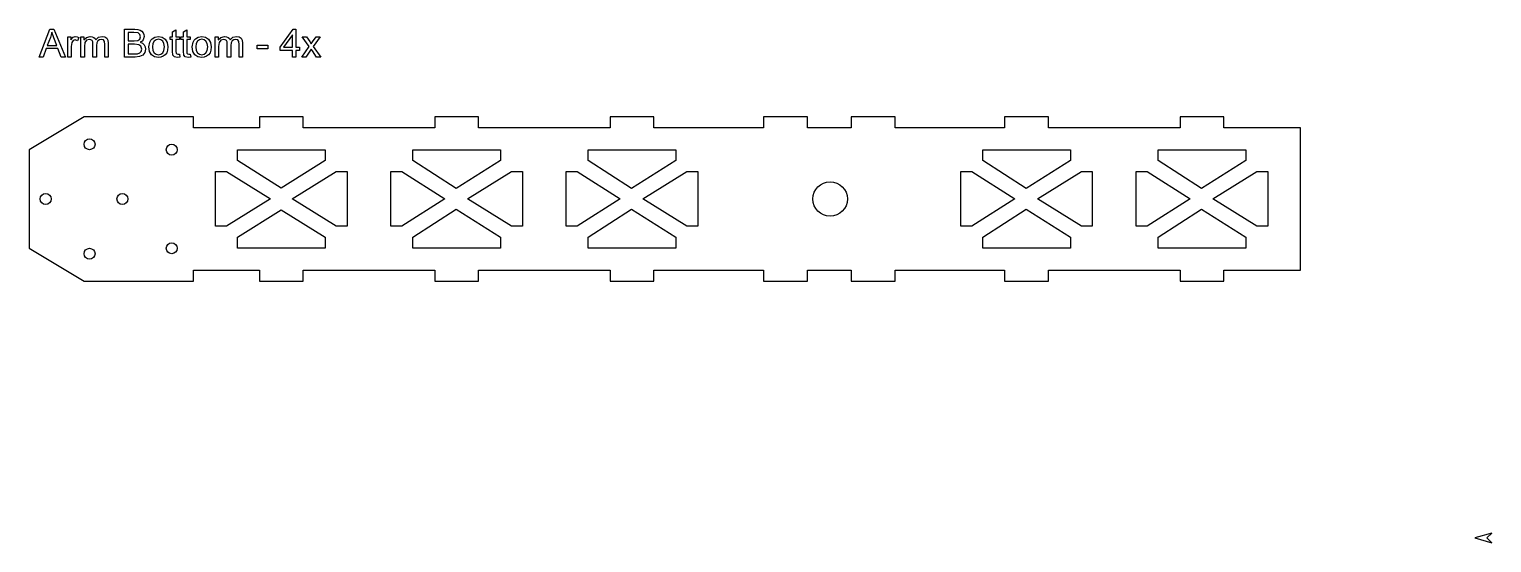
# Model space of a CAD drawing. Extents: x -940 to 1, y 296 to 900.
# Drawn here: x -422.3 to 1.4, y 295.6 to 444.5 of the extents above; entities that cross this region are included whole.
import ezdxf

# ---------------------------------------------------------------- set-up
doc = ezdxf.new("R2010")
doc.units = 0

msp = doc.modelspace()

# ---------------------------------------------------------------- linework, layer by layer
at = {"layer": 'Layer 1', "color": 4}
for p, q in [((-419.381122, 436.41919), (-416.277778, 444.500006)), ((-416.16201, 442.107732), (-417.049486, 439.737506)), ((-416.277778, 444.500006), (-415.125747, 444.500006)), ((-415.72657, 443.651135), (-416.16201, 442.107732)), ((-415.153292, 441.97544), (-415.72657, 443.651135)), ((-414.309927, 439.737506), (-415.153292, 441.97544)), ((-415.125747, 444.500006), (-411.818441, 436.41919)), ((-411.090844, 436.41919), (-411.090844, 442.273095)), ((-411.090844, 442.273095), (-410.197864, 442.273095)), ((-410.197864, 442.273095), (-410.197864, 441.385638)), ((-410.197864, 441.385638), (-409.566731, 442.20695)), ((-409.933281, 440.641497), (-410.098663, 439.483946)), ((-409.563965, 441.184445), (-409.933281, 440.641497)), ((-409.566731, 442.20695), (-408.930066, 442.405386)), ((-408.97968, 441.380126), (-409.563965, 441.184445)), ((-408.252083, 441.165152), (-408.97968, 441.380126)), ((-408.930066, 442.405386), (-408.424341, 442.325456)), ((-408.424341, 442.325456), (-407.91034, 442.085682)), ((-407.91034, 442.085682), (-408.252083, 441.165152)), ((-407.309518, 436.41919), (-407.309518, 442.273095)), ((-407.309518, 442.273095), (-406.422042, 442.273095)), ((-406.422042, 442.273095), (-406.422042, 441.451786)), ((-406.422042, 441.451786), (-405.688941, 442.14356)), ((-406.157458, 440.680083), (-406.317309, 439.456387)), ((-405.642064, 441.325006), (-406.157458, 440.680083)), ((-405.688941, 442.14356), (-404.647146, 442.405386)), ((-404.867618, 441.545492), (-405.642064, 441.325006)), ((-404.393569, 441.462806), (-404.867618, 441.545492)), ((-404.647146, 442.405386), (-404.055266, 442.337858)), ((-404.073868, 441.214761), (-404.393569, 441.462806)), ((-403.891976, 440.801347), (-404.073868, 441.214761)), ((-404.055266, 442.337858), (-403.580544, 442.135291)), ((-403.831326, 440.222575), (-403.891976, 440.801347)), ((-403.580544, 442.135291), (-403.225688, 441.811449)), ((-403.225688, 441.811449), (-402.993493, 441.380126)), ((-402.993493, 441.380126), (-402.194236, 442.149068)), ((-402.43125, 441.134836), (-402.737179, 440.600843)), ((-401.970988, 441.442824), (-402.43125, 441.134836)), ((-402.194236, 442.149068), (-401.185493, 442.405386)), ((-401.405993, 441.545492), (-401.970988, 441.442824)), ((-400.810674, 441.385638), (-401.405993, 441.545492)), ((-401.185493, 442.405386), (-400.415181, 442.284804)), ((-400.460662, 440.963959), (-400.810674, 441.385638)), ((-400.364198, 440.106819), (-400.460662, 440.963959)), ((-400.415181, 442.284804), (-399.846038, 441.923074)), ((-399.846038, 441.923074), (-399.494654, 441.310532)), ((-399.494654, 441.310532), (-399.377521, 440.437549)), ((-394.681174, 436.41919), (-394.681174, 444.500006)), ((-394.681174, 444.500006), (-391.649486, 444.500006)), ((-391.996732, 443.546402), (-393.611806, 443.546402)), ((-393.611806, 443.546402), (-393.611806, 441.10452)), ((-393.611806, 441.10452), (-391.864455, 441.10452)), ((-393.611806, 441.10452), (-393.611806, 441.10452)), ((-390.767542, 443.433403), (-391.996732, 443.546402)), ((-391.864455, 441.10452), (-390.844701, 441.198226)), ((-391.649486, 444.500006), (-390.815079, 444.438677)), ((-390.844701, 441.198226), (-390.230106, 441.600613)), ((-390.815079, 444.438677), (-390.163953, 444.254715)), ((-390.216305, 443.014481), (-390.767542, 443.433403)), ((-390.230106, 441.600613), (-390.023406, 442.306168)), ((-390.023406, 442.306168), (-390.216305, 443.014481)), ((-390.163953, 444.254715), (-389.665101, 443.943272)), ((-389.604483, 441.043882), (-390.100566, 440.718668)), ((-390.100566, 440.718668), (-389.452199, 440.4279)), ((-389.665101, 443.943272), (-389.287512, 443.49955)), ((-389.251698, 441.457297), (-389.604483, 441.043882)), ((-389.287512, 443.49955), (-389.049817, 442.977958)), ((-388.970576, 442.432948), (-389.251698, 441.457297)), ((-389.049817, 442.977958), (-388.970576, 442.432948)), ((-387.592542, 439.346142), (-387.366542, 440.761384)), ((-387.366542, 440.761384), (-387.084038, 441.310878)), ((-387.084038, 441.310878), (-386.688528, 441.754954)), ((-386.688528, 441.754954), (-385.850691, 442.242775)), ((-386.082201, 441.027349), (-386.450145, 440.328681)), ((-385.528234, 441.444891), (-386.082201, 441.027349)), ((-385.850691, 442.242775), (-384.847479, 442.405386)), ((-384.847479, 441.584077), (-385.528234, 441.444891)), ((-384.847479, 442.405386), (-383.750566, 442.207634)), ((-384.174309, 441.444202), (-384.847479, 441.584077)), ((-383.621026, 441.024594), (-384.174309, 441.444202)), ((-383.750566, 442.207634), (-382.874125, 441.614393)), ((-383.251036, 440.333505), (-383.621026, 441.024594)), ((-382.874125, 441.614393), (-382.299499, 440.672501)), ((-382.299499, 440.672501), (-382.107948, 439.428825)), ((-381.485084, 441.501395), (-381.485084, 442.273095)), ((-381.485084, 442.273095), (-380.757458, 442.273095)), ((-380.757458, 441.501395), (-381.485084, 441.501395)), ((-380.757458, 443.722791), (-379.770781, 444.318105)), ((-380.757458, 442.273095), (-380.757458, 443.722791)), ((-380.757458, 438.13347), (-380.757458, 441.501395)), ((-379.770781, 444.318105), (-379.770781, 442.273095)), ((-379.770781, 442.273095), (-378.773097, 442.273095)), ((-378.773097, 441.501395), (-379.770781, 441.501395)), ((-379.770781, 441.501395), (-379.770781, 438.078347)), ((-378.773097, 442.273095), (-378.773097, 441.501395)), ((-378.354167, 441.501395), (-378.354167, 442.273095)), ((-378.354167, 442.273095), (-377.62657, 442.273095)), ((-377.62657, 441.501395), (-378.354167, 441.501395)), ((-377.62657, 443.722791), (-376.639892, 444.318105)), ((-377.62657, 442.273095), (-377.62657, 443.722791)), ((-377.62657, 438.13347), (-377.62657, 441.501395)), ((-376.639892, 444.318105), (-376.639892, 442.273095)), ((-376.639892, 442.273095), (-375.64218, 442.273095)), ((-375.64218, 441.501395), (-376.639892, 441.501395)), ((-376.639892, 441.501395), (-376.639892, 438.078347)), ((-375.64218, 442.273095), (-375.64218, 441.501395)), ((-375.046861, 439.346142), (-374.820864, 440.761384)), ((-374.820864, 440.761384), (-374.538369, 441.310878)), ((-374.538369, 441.310878), (-374.142875, 441.754954)), ((-374.142875, 441.754954), (-373.305038, 442.242775)), ((-373.536549, 441.027349), (-373.904482, 440.328681)), ((-372.982571, 441.444891), (-373.536549, 441.027349)), ((-373.305038, 442.242775), (-372.301826, 442.405386)), ((-372.301826, 441.584077), (-372.982571, 441.444891)), ((-372.301826, 442.405386), (-371.204903, 442.207634)), ((-371.628656, 441.444202), (-372.301826, 441.584077)), ((-371.075373, 441.024594), (-371.628656, 441.444202)), ((-371.204903, 442.207634), (-370.328472, 441.614393)), ((-370.705369, 440.333505), (-371.075373, 441.024594)), ((-370.328472, 441.614393), (-369.753836, 440.672501)), ((-369.753836, 440.672501), (-369.562295, 439.428825)), ((-368.393698, 436.41919), (-368.393698, 442.273095)), ((-368.393698, 442.273095), (-367.50625, 442.273095)), ((-367.50625, 442.273095), (-367.50625, 441.451786)), ((-367.50625, 441.451786), (-366.773121, 442.14356)), ((-367.241667, 440.680083), (-367.401517, 439.456387)), ((-366.726272, 441.325006), (-367.241667, 440.680083)), ((-366.773121, 442.14356), (-365.731326, 442.405386)), ((-365.951826, 441.545492), (-366.726272, 441.325006)), ((-365.477778, 441.462806), (-365.951826, 441.545492)), ((-365.731326, 442.405386), (-365.139467, 442.337858)), ((-365.158076, 441.214761), (-365.477778, 441.462806)), ((-364.976174, 440.801347), (-365.158076, 441.214761)), ((-365.139467, 442.337858), (-364.664724, 442.135291)), ((-364.915535, 440.222575), (-364.976174, 440.801347)), ((-364.664724, 442.135291), (-364.309893, 441.811449)), ((-364.309893, 441.811449), (-364.077702, 441.380126)), ((-364.077702, 441.380126), (-363.278434, 442.149068)), ((-363.515458, 441.134836), (-363.821377, 440.600843)), ((-363.055186, 441.442824), (-363.515458, 441.134836)), ((-363.278434, 442.149068), (-362.269701, 442.405386)), ((-362.490202, 441.545492), (-363.055186, 441.442824)), ((-361.894882, 441.385638), (-362.490202, 441.545492)), ((-362.269701, 442.405386), (-361.49939, 442.284804)), ((-361.544842, 440.963959), (-361.894882, 441.385638)), ((-361.448406, 440.106819), (-361.544842, 440.963959)), ((-361.49939, 442.284804), (-360.930246, 441.923074)), ((-360.930246, 441.923074), (-360.578862, 441.310532)), ((-360.578862, 441.310532), (-360.461729, 440.437549)), ((-349.54766, 439.26346), (-345.860031, 444.500006)), ((-346.041924, 442.906994), (-348.572018, 439.26346)), ((-346.041924, 439.26346), (-346.041924, 442.906994)), ((-345.860031, 444.500006), (-345.049743, 444.500006)), ((-345.049743, 444.500006), (-345.049743, 439.26346)), ((-341.185726, 439.461899), (-343.164583, 442.273095)), ((-343.164583, 442.273095), (-341.924358, 442.273095)), ((-341.924358, 442.273095), (-341.025875, 440.900569)), ((-341.025875, 440.900569), (-340.617979, 440.244622)), ((-340.617979, 440.244622), (-340.171476, 440.889545)), ((-340.171476, 440.889545), (-339.184798, 442.273095)), ((-337.999691, 442.273095), (-340.02266, 439.51702)), ((-339.184798, 442.273095), (-337.999691, 442.273095)), ((-418.245629, 436.41919), (-419.381122, 436.41919)), ((-419.381122, 436.41919), (-419.381122, 436.41919)), ((-417.358153, 438.866585), (-418.245629, 436.41919)), ((-413.979219, 438.866585), (-417.358153, 438.866585)), ((-417.049486, 439.737506), (-414.309927, 439.737506)), ((-417.049486, 439.737506), (-417.049486, 439.737506)), ((-413.036625, 436.41919), (-413.979219, 438.866585)), ((-411.818441, 436.41919), (-413.036625, 436.41919)), ((-410.098663, 436.41919), (-411.090844, 436.41919)), ((-411.090844, 436.41919), (-411.090844, 436.41919)), ((-410.098663, 439.483946), (-410.098663, 436.41919)), ((-406.317309, 436.41919), (-407.309518, 436.41919)), ((-407.309518, 436.41919), (-407.309518, 436.41919)), ((-406.317309, 439.456387), (-406.317309, 436.41919)), ((-403.831326, 436.41919), (-403.831326, 440.222575)), ((-402.839146, 436.41919), (-403.831326, 436.41919)), ((-402.737179, 440.600843), (-402.839146, 439.820188)), ((-402.839146, 439.820188), (-402.839146, 436.41919)), ((-400.364198, 436.41919), (-400.364198, 440.106819)), ((-399.377521, 436.41919), (-400.364198, 436.41919)), ((-399.377521, 440.437549), (-399.377521, 436.41919)), ((-391.599872, 436.41919), (-394.681174, 436.41919)), ((-394.681174, 436.41919), (-394.681174, 436.41919)), ((-391.743184, 440.150916), (-393.611806, 440.150916)), ((-393.611806, 440.150916), (-393.611806, 437.372791)), ((-393.611806, 437.372791), (-391.599872, 437.372791)), ((-393.611806, 437.372791), (-393.611806, 437.372791)), ((-390.560814, 440.01587), (-391.743184, 440.150916)), ((-391.599872, 437.372791), (-390.872274, 437.411376)), ((-390.296231, 436.554237), (-391.599872, 436.41919)), ((-390.872274, 437.411376), (-390.254913, 437.631863)), ((-389.918674, 439.547336), (-390.560814, 440.01587)), ((-389.411549, 436.953869), (-390.296231, 436.554237)), ((-390.254913, 437.631863), (-389.847018, 438.081104)), ((-389.687139, 438.761855), (-389.918674, 439.547336)), ((-389.847018, 438.081104), (-389.687139, 438.761855)), ((-389.452199, 440.4279), (-388.973314, 439.985554)), ((-388.818995, 437.706276), (-389.411549, 436.953869)), ((-388.973314, 439.985554), (-388.677746, 439.420556)), ((-388.579219, 438.761855), (-388.818995, 437.706276)), ((-388.677746, 439.420556), (-388.579219, 438.761855)), ((-387.403058, 438.037005), (-387.592542, 439.346142)), ((-387.592542, 439.346142), (-387.592542, 439.346142)), ((-387.592542, 439.346142), (-387.592542, 439.346142)), ((-386.834606, 437.075137), (-387.403058, 438.037005)), ((-385.958877, 436.483958), (-386.834606, 437.075137)), ((-386.450145, 440.328681), (-386.572788, 439.346142)), ((-386.572788, 439.346142), (-386.450145, 438.36291)), ((-386.572788, 439.346142), (-386.572788, 439.346142)), ((-386.572788, 439.346142), (-386.572788, 439.346142)), ((-386.450145, 438.36291), (-386.082201, 437.662179)), ((-386.082201, 437.662179), (-385.528234, 437.242567)), ((-384.847479, 436.286899), (-385.958877, 436.483958)), ((-385.528234, 437.242567), (-384.847479, 437.102696)), ((-384.847479, 437.102696), (-384.170862, 437.243256)), ((-384.170862, 437.243256), (-383.61826, 437.664936)), ((-383.43363, 436.645188), (-384.110921, 436.37647)), ((-383.61826, 437.664936), (-383.250341, 438.374625)), ((-382.863104, 437.075824), (-383.43363, 436.645188)), ((-383.127702, 439.379216), (-383.251036, 440.333505)), ((-383.250341, 438.374625), (-383.127702, 439.379216)), ((-382.446925, 437.651155), (-382.863104, 437.075824)), ((-382.192696, 438.41941), (-382.446925, 437.651155)), ((-382.107948, 439.428825), (-382.192696, 438.41941)), ((-380.636187, 436.962138), (-380.757458, 438.13347)), ((-380.217285, 436.512897), (-380.636187, 436.962138)), ((-379.379424, 436.34202), (-380.217285, 436.512897)), ((-379.770781, 438.078347), (-379.718429, 437.532645)), ((-379.718429, 437.532645), (-379.547543, 437.33972)), ((-379.547543, 437.33972), (-379.208538, 437.268061)), ((-378.629785, 436.430214), (-379.379424, 436.34202)), ((-379.208538, 437.268061), (-378.773097, 437.306647)), ((-378.773097, 437.306647), (-378.629785, 436.430214)), ((-378.773097, 437.306647), (-378.773097, 437.306647)), ((-378.773097, 437.306647), (-378.773097, 437.306647)), ((-377.505299, 436.962138), (-377.62657, 438.13347)), ((-377.086368, 436.512897), (-377.505299, 436.962138)), ((-376.248535, 436.34202), (-377.086368, 436.512897)), ((-376.639892, 438.078347), (-376.587512, 437.532645)), ((-376.587512, 437.532645), (-376.416655, 437.33972)), ((-376.416655, 437.33972), (-376.077649, 437.268061)), ((-375.498868, 436.430214), (-376.248535, 436.34202)), ((-376.077649, 437.268061), (-375.64218, 437.306647)), ((-375.64218, 437.306647), (-375.498868, 436.430214)), ((-375.64218, 437.306647), (-375.64218, 437.306647)), ((-375.64218, 437.306647), (-375.64218, 437.306647)), ((-374.857391, 438.037005), (-375.046861, 439.346142)), ((-375.046861, 439.346142), (-375.046861, 439.346142)), ((-375.046861, 439.346142), (-375.046861, 439.346142)), ((-374.288953, 437.075137), (-374.857391, 438.037005)), ((-373.413203, 436.483958), (-374.288953, 437.075137)), ((-373.904482, 440.328681), (-374.027136, 439.346142)), ((-374.027136, 439.346142), (-373.904482, 438.36291)), ((-374.027136, 439.346142), (-374.027136, 439.346142)), ((-374.027136, 439.346142), (-374.027136, 439.346142)), ((-373.904482, 438.36291), (-373.536549, 437.662179)), ((-373.536549, 437.662179), (-372.982571, 437.242567)), ((-372.301826, 436.286899), (-373.413203, 436.483958)), ((-372.982571, 437.242567), (-372.301826, 437.102696)), ((-372.301826, 437.102696), (-371.625209, 437.243256)), ((-371.625209, 437.243256), (-371.072608, 437.664936)), ((-370.88795, 436.645188), (-371.565265, 436.37647)), ((-371.072608, 437.664936), (-370.704685, 438.374625)), ((-370.317448, 437.075824), (-370.88795, 436.645188)), ((-370.582021, 439.379216), (-370.705369, 440.333505)), ((-370.704685, 438.374625), (-370.582021, 439.379216)), ((-369.901272, 437.651155), (-370.317448, 437.075824)), ((-369.647043, 438.41941), (-369.901272, 437.651155)), ((-369.562295, 439.428825), (-369.647043, 438.41941)), ((-367.401517, 436.41919), (-368.393698, 436.41919)), ((-368.393698, 436.41919), (-368.393698, 436.41919)), ((-367.401517, 439.456387), (-367.401517, 436.41919)), ((-364.915535, 436.41919), (-364.915535, 440.222575)), ((-363.923354, 436.41919), (-364.915535, 436.41919)), ((-363.821377, 440.600843), (-363.923354, 439.820188)), ((-363.923354, 439.820188), (-363.923354, 436.41919)), ((-361.448406, 436.41919), (-361.448406, 440.106819)), ((-360.461729, 436.41919), (-361.448406, 436.41919)), ((-360.461729, 440.437549), (-360.461729, 436.41919)), ((-356.233899, 438.844538), (-356.233899, 439.842235)), ((-356.233899, 439.842235), (-353.185674, 439.842235)), ((-353.185674, 438.844538), (-356.233899, 438.844538)), ((-356.233899, 438.844538), (-356.233899, 438.844538)), ((-353.185674, 439.842235), (-353.185674, 438.844538)), ((-349.54766, 438.353956), (-349.54766, 439.26346)), ((-346.041924, 438.353956), (-349.54766, 438.353956)), ((-348.572018, 439.26346), (-346.041924, 439.26346)), ((-346.041924, 439.26346), (-346.041924, 439.26346)), ((-346.041924, 436.41919), (-346.041924, 438.353956)), ((-345.049743, 436.41919), (-346.041924, 436.41919)), ((-346.041924, 436.41919), (-346.041924, 436.41919)), ((-345.049743, 439.26346), (-343.958333, 439.26346)), ((-343.958333, 438.353956), (-345.049743, 438.353956)), ((-345.049743, 438.353956), (-345.049743, 436.41919)), ((-343.958333, 439.26346), (-343.958333, 438.353956)), ((-343.324434, 436.41919), (-341.185726, 439.461899)), ((-342.122788, 436.41919), (-343.324434, 436.41919)), ((-343.324434, 436.41919), (-343.324434, 436.41919)), ((-340.584903, 438.728781), (-342.122788, 436.41919)), ((-340.265202, 438.2382), (-340.584903, 438.728781)), ((-339.063528, 436.41919), (-340.265202, 438.2382)), ((-340.02266, 439.51702), (-337.845344, 436.41919)), ((-337.845344, 436.41919), (-339.063528, 436.41919)), ((-384.110921, 436.37647), (-384.847479, 436.286899)), ((-371.565265, 436.37647), (-372.301826, 436.286899)), ((-406.4, 419.096388), (-422.275, 409.571388)), ((-374.65, 419.096388), (-406.4, 419.096388)), ((-406.4, 419.096388), (-406.4, 419.096388)), ((-374.65, 415.921388), (-374.65, 419.096388)), ((-355.6, 415.921388), (-374.65, 415.921388)), ((-342.9, 419.096388), (-355.6, 419.096388)), ((-355.6, 419.096388), (-355.6, 415.921388)), ((-342.9, 415.921388), (-342.9, 419.096388)), ((-304.8, 415.921388), (-342.9, 415.921388)), ((-292.1, 419.096388), (-304.8, 419.096388)), ((-304.8, 419.096388), (-304.8, 415.921388)), ((-292.1, 415.921388), (-292.1, 419.096388)), ((-254, 415.921388), (-292.1, 415.921388)), ((-241.3, 419.096388), (-254, 419.096388)), ((-254, 419.096388), (-254, 415.921388)), ((-241.3, 415.921388), (-241.3, 419.096388)), ((-209.55, 415.921388), (-241.3, 415.921388)), ((-196.85, 419.096388), (-209.55, 419.096388)), ((-209.55, 419.096388), (-209.55, 415.921388)), ((-196.85, 415.921388), (-196.85, 419.096388)), ((-184.15, 415.921388), (-196.85, 415.921388)), ((-171.45, 419.096388), (-184.15, 419.096388)), ((-184.15, 419.096388), (-184.15, 415.921388)), ((-171.45, 415.921388), (-171.45, 419.096388)), ((-139.7, 415.921388), (-171.45, 415.921388)), ((-127, 419.096388), (-139.7, 419.096388)), ((-139.7, 419.096388), (-139.7, 415.921388)), ((-127, 415.921388), (-127, 419.096388)), ((-88.9, 415.921388), (-127, 415.921388)), ((-76.2, 419.096388), (-88.9, 419.096388)), ((-88.9, 419.096388), (-88.9, 415.921388)), ((-76.2, 415.921388), (-76.2, 419.096388)), ((-53.975, 415.921388), (-76.2, 415.921388)), ((-53.975, 374.646388), (-53.975, 415.921388)), ((-406.4, 411.150068), (-406.275183, 411.767805)), ((-406.275183, 410.532333), (-406.4, 411.150068)), ((-406.275183, 411.767805), (-405.934863, 412.272432)), ((-405.934863, 412.272432), (-405.430236, 412.612751)), ((-405.430236, 412.612751), (-404.8125, 412.737568)), ((-404.8125, 412.737568), (-404.194764, 412.612752)), ((-404.8125, 412.737568), (-404.8125, 412.737568)), ((-404.194764, 412.612752), (-403.690137, 412.272432)), ((-403.690137, 412.272432), (-403.349817, 411.767804)), ((-403.349817, 411.767804), (-403.225, 411.150068)), ((-403.225, 411.150068), (-403.349817, 410.532333)), ((-382.122363, 410.69375), (-381.617736, 411.03407)), ((-381.617736, 411.03407), (-381, 411.158888)), ((-381, 411.158888), (-380.382264, 411.03407)), ((-381, 411.158888), (-381, 411.158888)), ((-380.382264, 411.03407), (-379.877637, 410.69375)), ((-422.275, 409.571388), (-422.275, 380.987568)), ((-405.934863, 410.027707), (-406.275183, 410.532333)), ((-405.430236, 409.687386), (-405.934863, 410.027707)), ((-404.8125, 409.562568), (-405.430236, 409.687386)), ((-404.194764, 409.687386), (-404.8125, 409.562568)), ((-403.690137, 410.027707), (-404.194764, 409.687386)), ((-403.349817, 410.532333), (-403.690137, 410.027707)), ((-382.5875, 409.571388), (-382.462683, 410.189123)), ((-382.462683, 408.953652), (-382.5875, 409.571388)), ((-382.462683, 410.189123), (-382.122363, 410.69375)), ((-382.122363, 408.449025), (-382.462683, 408.953652)), ((-381.617736, 408.108705), (-382.122363, 408.449025)), ((-381, 407.983888), (-381.617736, 408.108705)), ((-380.382264, 408.108705), (-381, 407.983888)), ((-379.877637, 408.449025), (-380.382264, 408.108705)), ((-379.877637, 410.69375), (-379.537317, 410.189123)), ((-379.537317, 408.953652), (-379.877637, 408.449025)), ((-379.537317, 410.189123), (-379.4125, 409.571388)), ((-379.4125, 409.571388), (-379.537317, 408.953652)), ((-361.95, 409.571388), (-336.55, 409.571388)), ((-361.95, 406.396388), (-361.95, 409.571388)), ((-361.95, 409.571388), (-361.95, 409.571388)), ((-336.55, 409.571388), (-336.55, 406.396388)), ((-311.15, 409.571388), (-285.75, 409.571388)), ((-311.15, 406.396388), (-311.15, 409.571388)), ((-311.15, 409.571388), (-311.15, 409.571388)), ((-285.75, 409.571388), (-285.75, 406.396388)), ((-260.35, 409.571388), (-234.95, 409.571388)), ((-260.35, 406.396388), (-260.35, 409.571388)), ((-260.35, 409.571388), (-260.35, 409.571388)), ((-234.95, 409.571388), (-234.95, 406.396388)), ((-146.05, 409.571388), (-120.65, 409.571388)), ((-146.05, 406.396388), (-146.05, 409.571388)), ((-146.05, 409.571388), (-146.05, 409.571388)), ((-120.65, 409.571388), (-120.65, 406.396388)), ((-95.25, 409.571388), (-69.85, 409.571388)), ((-95.25, 406.396388), (-95.25, 409.571388)), ((-95.25, 409.571388), (-95.25, 409.571388)), ((-69.85, 409.571388), (-69.85, 406.396388)), ((-368.3, 403.221388), (-365.125, 403.221388)), ((-368.3, 387.346388), (-368.3, 403.221388)), ((-368.3, 403.221388), (-368.3, 403.221388)), ((-365.125, 403.221388), (-352.425, 395.283888)), ((-349.25, 398.458888), (-361.95, 406.396388)), ((-336.55, 406.396388), (-349.25, 398.458888)), ((-346.075, 395.283888), (-333.375, 403.221388)), ((-333.375, 403.221388), (-330.2, 403.221388)), ((-333.375, 403.221388), (-333.375, 403.221388)), ((-330.2, 403.221388), (-330.2, 387.346388)), ((-317.5, 403.221388), (-314.325, 403.221388)), ((-317.5, 387.346388), (-317.5, 403.221388)), ((-317.5, 403.221388), (-317.5, 403.221388)), ((-314.325, 403.221388), (-301.889583, 395.283888)), ((-298.582306, 398.291318), (-311.15, 406.396388)), ((-285.75, 406.396388), (-298.582306, 398.291318)), ((-295.275, 395.283888), (-282.575, 403.221388)), ((-282.575, 403.221388), (-279.4, 403.221388)), ((-282.575, 403.221388), (-282.575, 403.221388)), ((-279.4, 403.221388), (-279.4, 387.346388)), ((-266.7, 403.221388), (-263.525, 403.221388)), ((-266.7, 387.346388), (-266.7, 403.221388)), ((-266.7, 403.221388), (-266.7, 403.221388)), ((-263.525, 403.221388), (-251.089583, 395.283888)), ((-247.782292, 398.291318), (-260.35, 406.396388)), ((-234.95, 406.396388), (-247.782292, 398.291318)), ((-244.475, 395.283888), (-231.775, 403.221388)), ((-231.775, 403.221388), (-228.6, 403.221388)), ((-231.775, 403.221388), (-231.775, 403.221388)), ((-228.6, 403.221388), (-228.6, 387.346388)), ((-152.4, 403.221388), (-149.225, 403.221388)), ((-152.4, 387.346388), (-152.4, 403.221388)), ((-152.4, 403.221388), (-152.4, 403.221388)), ((-149.225, 403.221388), (-136.789583, 395.283888)), ((-133.482292, 398.291318), (-146.05, 406.396388)), ((-120.65, 406.396388), (-133.482292, 398.291318)), ((-130.175, 395.283888), (-117.475, 403.221388)), ((-117.475, 403.221388), (-114.3, 403.221388)), ((-117.475, 403.221388), (-117.475, 403.221388)), ((-114.3, 403.221388), (-114.3, 387.346388)), ((-101.6, 403.221388), (-98.425, 403.221388)), ((-101.6, 387.346388), (-101.6, 403.221388)), ((-101.6, 403.221388), (-101.6, 403.221388)), ((-98.425, 403.221388), (-85.989583, 395.283888)), ((-82.682292, 398.291318), (-95.25, 406.396388)), ((-69.85, 406.396388), (-82.682292, 398.291318)), ((-79.375, 395.283888), (-66.675, 403.221388)), ((-66.675, 403.221388), (-63.5, 403.221388)), ((-66.675, 403.221388), (-66.675, 403.221388)), ((-63.5, 403.221388), (-63.5, 387.346388)), ((-194.408032, 398.070186), (-193.797226, 398.810379)), ((-193.797226, 398.810379), (-193.05704, 399.421197)), ((-193.05704, 399.421197), (-192.207642, 399.88247)), ((-192.207642, 399.88247), (-191.269198, 400.174025)), ((-191.269198, 400.174025), (-190.261875, 400.275693)), ((-190.261875, 400.275693), (-189.254585, 400.174025)), ((-190.261875, 400.275693), (-190.261875, 400.275693)), ((-189.254585, 400.174025), (-188.316156, 399.882469)), ((-188.316156, 399.882469), (-187.466759, 399.421196)), ((-187.466759, 399.421196), (-186.726565, 398.810378)), ((-186.726565, 398.810378), (-186.115747, 398.070184)), ((-419.1, 395.275068), (-418.975183, 395.892805)), ((-418.975183, 394.657333), (-419.1, 395.275068)), ((-418.975183, 395.892805), (-418.634863, 396.397432)), ((-418.634863, 394.152707), (-418.975183, 394.657333)), ((-418.634863, 396.397432), (-418.130236, 396.737751)), ((-418.130236, 393.812386), (-418.634863, 394.152707)), ((-418.130236, 396.737751), (-417.5125, 396.862568)), ((-417.5125, 396.862568), (-416.894764, 396.737752)), ((-417.5125, 396.862568), (-417.5125, 396.862568)), ((-416.894764, 396.737752), (-416.390137, 396.397432)), ((-416.390137, 394.152707), (-416.894764, 393.812386)), ((-416.390137, 396.397432), (-416.049817, 395.892804)), ((-416.049817, 394.657333), (-416.390137, 394.152707)), ((-416.049817, 395.892804), (-415.925, 395.275068)), ((-415.925, 395.275068), (-416.049817, 394.657333)), ((-396.875, 395.275068), (-396.750183, 395.892805)), ((-396.750183, 394.657333), (-396.875, 395.275068)), ((-396.750183, 395.892805), (-396.409863, 396.397432)), ((-396.409863, 394.152707), (-396.750183, 394.657333)), ((-396.409863, 396.397432), (-395.905236, 396.737751)), ((-395.905236, 393.812386), (-396.409863, 394.152707)), ((-395.905236, 396.737751), (-395.2875, 396.862568)), ((-395.2875, 396.862568), (-394.669764, 396.737752)), ((-395.2875, 396.862568), (-395.2875, 396.862568)), ((-394.669764, 396.737752), (-394.165137, 396.397432)), ((-394.165137, 394.152707), (-394.669764, 393.812386)), ((-394.165137, 396.397432), (-393.824817, 395.892804)), ((-393.824817, 394.657333), (-394.165137, 394.152707)), ((-393.824817, 395.892804), (-393.7, 395.275068)), ((-393.7, 395.275068), (-393.824817, 394.657333)), ((-352.425, 395.283888), (-365.125, 387.346388)), ((-333.375, 387.346388), (-346.075, 395.283888)), ((-301.889583, 395.283888), (-314.325, 387.346388)), ((-282.575, 387.346388), (-295.275, 395.283888)), ((-251.089583, 395.283888), (-263.525, 387.346388)), ((-231.775, 387.346388), (-244.475, 395.283888)), ((-195.2625, 395.275068), (-195.160836, 396.282359)), ((-195.160833, 394.268157), (-195.2625, 395.275068)), ((-195.160836, 396.282359), (-194.869291, 397.220789)), ((-194.86928, 393.330727), (-195.160833, 394.268157)), ((-194.869291, 397.220789), (-194.408032, 398.070186)), ((-186.115747, 398.070184), (-185.654474, 397.220787)), ((-185.362917, 394.268156), (-185.654488, 393.330724)), ((-185.654474, 397.220787), (-185.362918, 396.282358)), ((-185.362918, 396.282358), (-185.26125, 395.275068)), ((-185.26125, 395.275068), (-185.362917, 394.268156)), ((-136.789583, 395.283888), (-149.225, 387.346388)), ((-117.475, 387.346388), (-130.175, 395.283888)), ((-85.989583, 395.283888), (-98.425, 387.346388)), ((-66.675, 387.346388), (-79.375, 395.283888)), ((-417.5125, 393.687568), (-418.130236, 393.812386)), ((-416.894764, 393.812386), (-417.5125, 393.687568)), ((-395.2875, 393.687568), (-395.905236, 393.812386)), ((-394.669764, 393.812386), (-395.2875, 393.687568)), ((-361.95, 384.171388), (-349.25, 392.108888)), ((-349.25, 392.108888), (-336.55, 384.171388)), ((-349.25, 392.108888), (-349.25, 392.108888)), ((-311.15, 384.171388), (-298.582306, 392.276457)), ((-298.582306, 392.276457), (-285.75, 384.171388)), ((-298.582306, 392.276457), (-298.582306, 392.276457)), ((-260.35, 384.171388), (-247.782292, 392.276457)), ((-247.782292, 392.276457), (-234.95, 384.171388)), ((-247.782292, 392.276457), (-247.782292, 392.276457)), ((-194.408011, 392.482743), (-194.86928, 393.330727)), ((-193.797195, 391.744169), (-194.408011, 392.482743)), ((-193.057004, 391.13497), (-193.797195, 391.744169)), ((-192.207606, 390.675109), (-193.057004, 391.13497)), ((-191.269173, 390.384552), (-192.207606, 390.675109)), ((-190.261875, 390.283263), (-191.269173, 390.384552)), ((-189.25464, 390.384543), (-190.261875, 390.283263)), ((-188.316235, 390.675097), (-189.25464, 390.384543)), ((-187.466837, 391.134957), (-188.316235, 390.675097)), ((-186.726628, 391.744159), (-187.466837, 391.134957)), ((-186.115785, 392.482736), (-186.726628, 391.744159)), ((-185.654488, 393.330724), (-186.115785, 392.482736)), ((-146.05, 384.171388), (-133.482292, 392.276457)), ((-133.482292, 392.276457), (-120.65, 384.171388)), ((-133.482292, 392.276457), (-133.482292, 392.276457)), ((-95.25, 384.171388), (-82.682292, 392.276457)), ((-82.682292, 392.276457), (-69.85, 384.171388)), ((-82.682292, 392.276457), (-82.682292, 392.276457)), ((-365.125, 387.346388), (-368.3, 387.346388)), ((-330.2, 387.346388), (-333.375, 387.346388)), ((-314.325, 387.346388), (-317.5, 387.346388)), ((-279.4, 387.346388), (-282.575, 387.346388)), ((-263.525, 387.346388), (-266.7, 387.346388)), ((-228.6, 387.346388), (-231.775, 387.346388)), ((-149.225, 387.346388), (-152.4, 387.346388)), ((-114.3, 387.346388), (-117.475, 387.346388)), ((-98.425, 387.346388), (-101.6, 387.346388)), ((-63.5, 387.346388), (-66.675, 387.346388)), ((-382.5875, 380.996388), (-382.462683, 381.614123)), ((-382.462683, 381.614123), (-382.122363, 382.11875)), ((-382.122363, 382.11875), (-381.617736, 382.45907)), ((-381.617736, 382.45907), (-381, 382.583888)), ((-381, 382.583888), (-380.382264, 382.45907)), ((-381, 382.583888), (-381, 382.583888)), ((-380.382264, 382.45907), (-379.877637, 382.11875)), ((-379.877637, 382.11875), (-379.537317, 381.614123)), ((-379.537317, 381.614123), (-379.4125, 380.996388)), ((-361.95, 380.996388), (-361.95, 384.171388)), ((-336.55, 384.171388), (-336.55, 380.996388)), ((-311.15, 380.996388), (-311.15, 384.171388)), ((-285.75, 384.171388), (-285.75, 380.996388)), ((-260.35, 380.996388), (-260.35, 384.171388)), ((-234.95, 384.171388), (-234.95, 380.996388)), ((-146.05, 380.996388), (-146.05, 384.171388)), ((-120.65, 384.171388), (-120.65, 380.996388)), ((-95.25, 380.996388), (-95.25, 384.171388)), ((-69.85, 384.171388), (-69.85, 380.996388)), ((-422.275, 380.987568), (-406.4, 371.471388)), ((-406.4, 379.400068), (-406.275183, 380.017805)), ((-406.275183, 378.782333), (-406.4, 379.400068)), ((-406.275183, 380.017805), (-405.934863, 380.522432)), ((-405.934863, 378.277707), (-406.275183, 378.782333)), ((-405.934863, 380.522432), (-405.430236, 380.862751)), ((-405.430236, 377.937386), (-405.934863, 378.277707)), ((-405.430236, 380.862751), (-404.8125, 380.987568)), ((-404.8125, 377.812568), (-405.430236, 377.937386)), ((-404.8125, 380.987568), (-404.194764, 380.862752)), ((-404.8125, 380.987568), (-404.8125, 380.987568)), ((-404.194764, 377.937386), (-404.8125, 377.812568)), ((-404.194764, 380.862752), (-403.690137, 380.522432)), ((-403.690137, 378.277707), (-404.194764, 377.937386)), ((-403.690137, 380.522432), (-403.349817, 380.017804)), ((-403.349817, 378.782333), (-403.690137, 378.277707)), ((-403.349817, 380.017804), (-403.225, 379.400068)), ((-403.225, 379.400068), (-403.349817, 378.782333)), ((-382.462683, 380.378652), (-382.5875, 380.996388)), ((-382.122363, 379.874025), (-382.462683, 380.378652)), ((-381.617736, 379.533705), (-382.122363, 379.874025)), ((-381, 379.408888), (-381.617736, 379.533705)), ((-380.382264, 379.533705), (-381, 379.408888)), ((-379.877637, 379.874025), (-380.382264, 379.533705)), ((-379.537317, 380.378652), (-379.877637, 379.874025)), ((-379.4125, 380.996388), (-379.537317, 380.378652)), ((-336.55, 380.996388), (-361.95, 380.996388)), ((-285.75, 380.996388), (-311.15, 380.996388)), ((-234.95, 380.996388), (-260.35, 380.996388)), ((-120.65, 380.996388), (-146.05, 380.996388)), ((-69.85, 380.996388), (-95.25, 380.996388)), ((-374.65, 371.471388), (-374.65, 374.646388)), ((-374.65, 374.646388), (-355.6, 374.646388)), ((-355.6, 374.646388), (-355.6, 371.471388)), ((-342.9, 371.471388), (-342.9, 374.646388)), ((-342.9, 374.646388), (-304.8, 374.646388)), ((-304.8, 374.646388), (-304.8, 371.471388)), ((-292.1, 371.471388), (-292.1, 374.646388)), ((-292.1, 374.646388), (-254, 374.646388)), ((-254, 374.646388), (-254, 371.471388)), ((-241.3, 371.471388), (-241.3, 374.646388)), ((-241.3, 374.646388), (-209.55, 374.646388)), ((-209.55, 374.646388), (-209.55, 371.471388)), ((-196.85, 371.471388), (-196.85, 374.646388)), ((-196.85, 374.646388), (-184.15, 374.646388)), ((-184.15, 374.646388), (-184.15, 371.471388)), ((-171.45, 371.471388), (-171.45, 374.646388)), ((-171.45, 374.646388), (-139.7, 374.646388)), ((-139.7, 374.646388), (-139.7, 371.471388)), ((-127, 371.471388), (-127, 374.646388)), ((-127, 374.646388), (-88.9, 374.646388)), ((-88.9, 374.646388), (-88.9, 371.471388)), ((-76.2, 371.471388), (-76.2, 374.646388)), ((-76.2, 374.646388), (-53.975, 374.646388)), ((-406.4, 371.471388), (-374.65, 371.471388)), ((-355.6, 371.471388), (-342.9, 371.471388)), ((-304.8, 371.471388), (-292.1, 371.471388)), ((-254, 371.471388), (-241.3, 371.471388)), ((-209.55, 371.471388), (-196.85, 371.471388)), ((-184.15, 371.471388), (-171.45, 371.471388)), ((-139.7, 371.471388), (-127, 371.471388)), ((-88.9, 371.471388), (-76.2, 371.471388)), ((1.411111, 298.41111), (-3.527778, 296.999999)), ((1.411111, 298.41111), (-3.527778, 296.999999)), ((-3.527778, 296.999999), (1.411111, 295.588888)), ((-3.527778, 296.999999), (1.411111, 295.588888)), ((0, 296.999999), (1.411111, 298.41111)), ((0, 296.999999), (1.411111, 298.41111)), ((1.411111, 295.588888), (0, 296.999999)), ((0, 296.999999), (0, 296.999999)), ((1.411111, 295.588888), (0, 296.999999)), ((0, 296.999999), (0, 296.999999))]:
    msp.add_line(p, q, dxfattribs=at)

doc.saveas('drawing.dxf')
